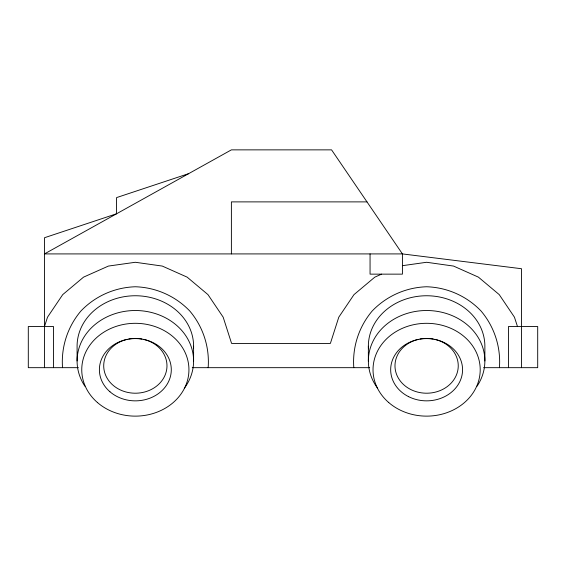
<?xml version="1.0" encoding="UTF-8"?>
<svg xmlns="http://www.w3.org/2000/svg" width="566" height="566" viewBox="0 0 566 566"><rect width="100%" height="100%" fill="white"/><g stroke="black" fill="none" stroke-linecap="round" stroke-linejoin="round"><path stroke-width="0.85" d="M62.529 367.674C60.994 347.085 67.587 326.766 80.917 311.003C95.194 296.089 114.714 287.401 135.345 286.764C155.983 287.401 175.495 296.089 189.773 311.003C203.102 326.766 209.696 347.085 208.161 367.674M353.8 367.674C352.264 347.085 358.858 326.766 372.187 311.003C386.465 296.089 405.985 287.401 426.615 286.764C447.253 287.401 466.766 296.089 481.043 311.003C494.373 326.766 500.967 347.085 499.431 367.674M44.481 326.532L47.516 317.179L62.72 294.624L83.556 277.135L108.41 266.07L135.345 262.277L162.286 266.07L187.134 277.135L207.97 294.624L223.174 317.179L231.586 343.428L330.381 343.428L338.786 317.179L353.991 294.624L374.826 277.135L381.555 274.142M188.641 173.663L116.561 197.605L116.561 213.785L44.481 237.734L44.481 367.674M402.419 265.68L426.615 262.277L453.557 266.07L478.404 277.135L499.24 294.624L514.444 317.179L517.48 326.532M366.994 201.885L231.388 201.885L231.388 253.915M78.412 367.674L28.3 367.674L28.3 326.532L53.508 326.532L53.508 367.674M192.277 367.674L369.683 367.674M483.548 367.674L537.7 367.674L537.7 326.532L508.459 326.532L508.459 367.674M521.519 367.674L521.519 268.73L402.419 253.915L44.481 253.915L231.388 149.863L331.57 149.863L402.419 253.915L402.419 274.142L370.058 274.142L370.058 253.915M484.871 360.959L484.871 346.201A58.256 50.452 0 0 0 425.101 295.77A58.256 50.452 0 0 0 368.438 348.826M368.36 346.201L368.36 360.959M193.6 346.201L193.6 360.959M77.089 360.959L77.089 346.201A58.256 50.452 0 0 1 136.356 295.756A58.256 50.452 0 0 1 193.565 347.949M84.893 386.189A58.256 50.452 0 0 1 98.633 321.792A58.256 50.452 0 0 1 174.222 323.391A58.256 50.452 0 0 1 184.311 388.29M143.531 339.352A31.632 27.394 0 0 1 161.26 381.526A31.632 27.394 0 0 1 109.429 381.526A31.632 27.394 0 0 1 127.159 339.352M128.758 339.02A31.632 27.394 0 0 1 132.041 338.567M133.696 338.454A31.632 27.394 0 0 1 136.993 338.454M138.649 338.567A31.632 27.394 0 0 1 141.932 339.02M377.649 388.29A58.256 50.452 0 0 1 387.738 323.391A58.256 50.452 0 0 1 463.328 321.792A58.256 50.452 0 0 1 477.067 386.189M434.801 339.352A31.632 27.394 0 0 1 452.531 381.526A31.632 27.394 0 0 1 400.7 381.526A31.632 27.394 0 0 1 418.43 339.352M420.029 339.02A31.632 27.394 0 0 1 423.311 338.567M424.967 338.454A31.632 27.394 0 0 1 428.264 338.454M429.919 338.567A31.632 27.394 0 0 1 433.202 339.02M97.451 402.539A53.593 46.412 0 0 0 187.113 381.732A53.593 46.412 0 0 0 121.478 324.891A53.593 46.412 0 0 0 97.451 402.539M109.924 391.736A35.948 31.13 0 0 0 170.069 377.777A35.948 31.13 0 0 0 126.041 339.65A35.948 31.13 0 0 0 109.924 391.736M388.722 402.539A53.593 46.412 0 0 0 478.383 381.732A53.593 46.412 0 0 0 412.748 324.891A53.593 46.412 0 0 0 388.722 402.539M408.645 396.681A35.948 31.13 0 0 0 462.563 369.725A35.948 31.13 0 0 0 408.645 342.763A35.948 31.13 0 0 0 408.645 396.681"/></g></svg>
